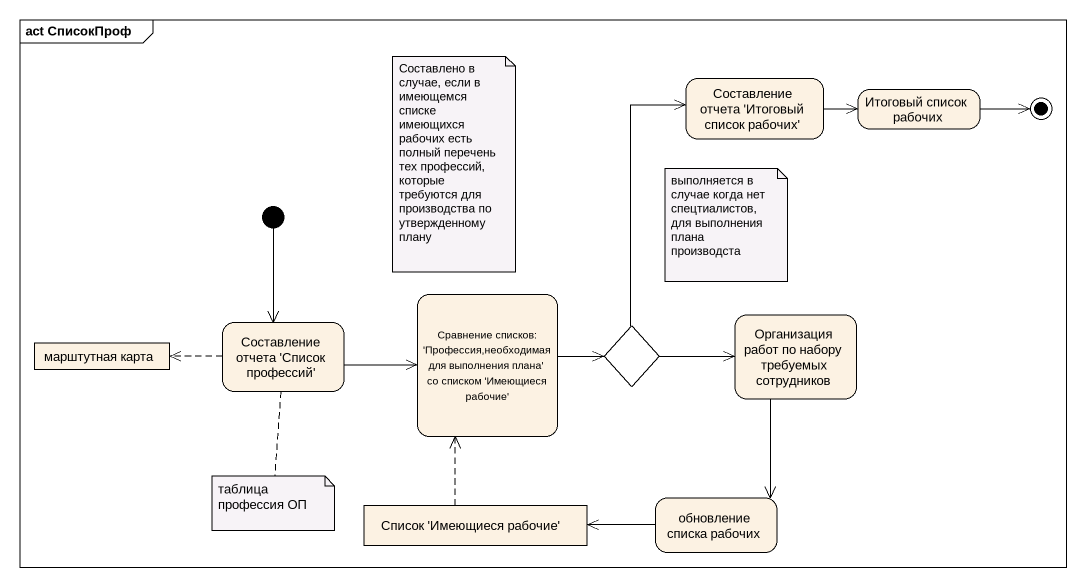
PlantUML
@startuml
mainframe act СписокПроф
hide empty description
state "Составление отчета 'Итоговый список рабочих'" as Составление_отчета_Итоговый
state "Итоговый список рабочих" as Итоговый_список_рабочих
state "Сравнение списков: 'Профессия,необходимая для выполнения плана' со списком 'Имеющиеся рабочие'" as Сравнение_списков_Профессия
state "марштутная карта" as марштутная_карта <<object>>
state "Составление отчета 'Список профессий'" as Составление_отчета_Список
state choice1 <<choice>>
state "Организация работ по набору требуемых сотрудников" as Организация_работ_по_набору
state "Список 'Имеющиеся рабочие'" as Список_Имеющиеся_рабочие <<object>>
state "обновление списка рабочих" as обновление_списка_рабочих
[*] --> Составление_отчета_Список
Составление_отчета_Итоговый -right-> Итоговый_список_рабочих
Сравнение_списков_Профессия -right-> choice1
Составление_отчета_Список -right-> Сравнение_списков_Профессия
Составление_отчета_Список -left[dashed]-> марштутная_карта
choice1 -up-> Составление_отчета_Итоговый
choice1 -right-> Организация_работ_по_набору
Организация_работ_по_набору --> обновление_списка_рабочих
Список_Имеющиеся_рабочие -up[dashed]-> Сравнение_списков_Профессия
обновление_списка_рабочих -left-> Список_Имеющиеся_рабочие
Итоговый_список_рабочих -right-> [*]
note as N1
  Составлено в случае, если в имеющемся списке имеющихся рабочих есть полный перечень тех профессий, которые требуются для производства по утвержденному плану
end note
note as N2
  выполняется в случае когда нет спецтиалистов, для выполнения плана производста
end note
note bottom of Составление_отчета_Список : таблица профессия ОП
@enduml
